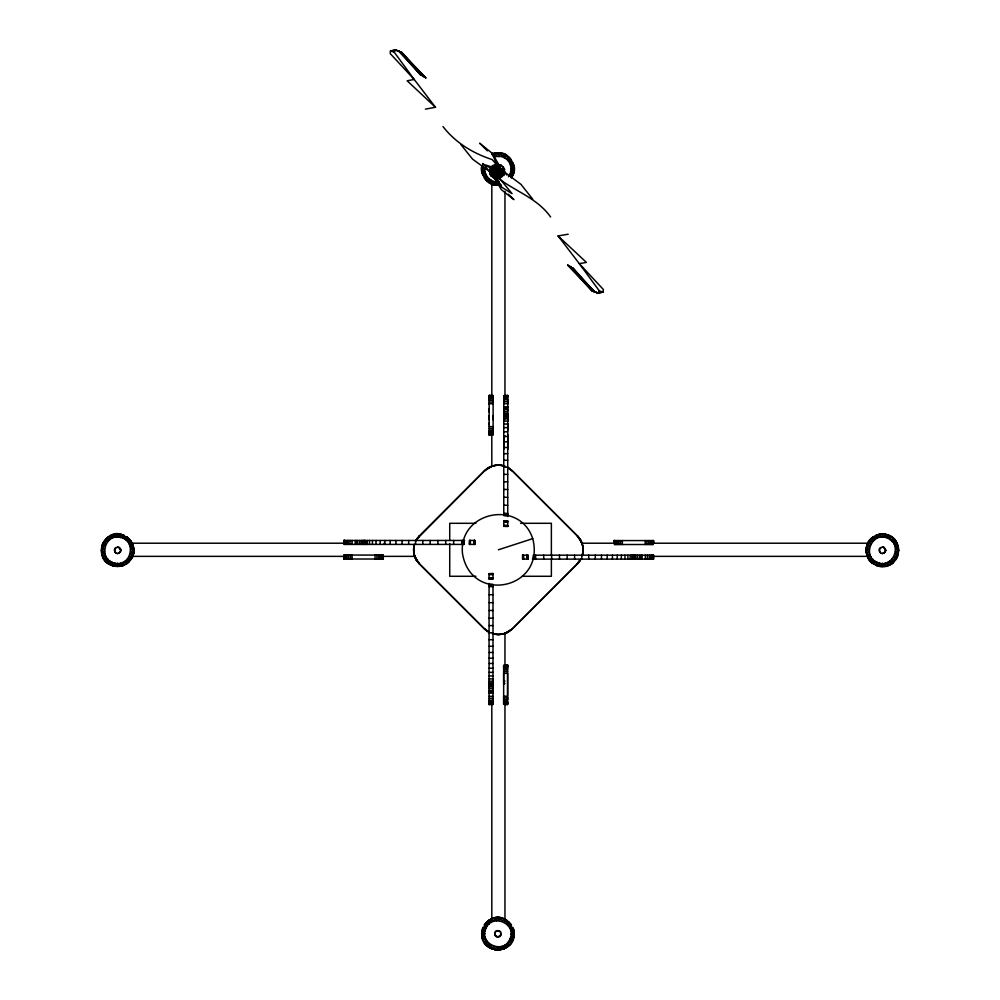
<?xml version="1.0" encoding="UTF-8"?>
<svg xmlns="http://www.w3.org/2000/svg" width="1000" height="1000" viewBox="0 0 1000 1000"><rect width="100%" height="100%" fill="white"/><g stroke="black" fill="none" stroke-linecap="round" stroke-linejoin="round"><path stroke-width="1.5" d="M132.55 556.512L130.1 554.375L133.5 553.45L133.812 550.262L130.675 548.95L133.488 547.112C133.988 551.188 133.963 561.562 127.362 559.1L129.1 561.763L125.288 560.95L126.625 563.8L132.587 556.487L128.963 556.9L131.1 559.288L126.575 563.75L122.938 562.312L123.837 565.288C82.425 572.75 107.775 509.288 132.55 544.075L130.113 546.275C138.625 547.487 131.5 561.188 126.625 563.8C120.388 568 111.4 567.15 106.112 561.763C96.988 553.312 102.112 536.3 114.425 534.375L117.6 537.15L117.6 534.087L123.837 535.3L120.388 537.45C103.963 533.125 98.188 560.262 114.862 563.138C131.225 567.375 137.037 540.325 120.388 537.45L120.787 534.375L123.837 535.3M343.85 559.012L343.9 555.062L343.837 559.012L383.338 559.012L383 555.062L344.162 555.062L344.175 559.012L343.925 556.388M352.137 559.012L352.137 555.062M359.7 544.4L359.7 540.462M383.188 555.062L383.188 559.012L382.65 555.062M383.3 559.012L383.25 556.388M384.925 544.4L384.925 540.462M437.875 544.4L437.875 540.462M462.975 544.4L462.975 540.462M463.587 544.4L463.612 540.462M469.888 544.4L469.888 540.462M474.225 544.4L474.225 540.462M474.875 540.462L474.875 544.4L469.375 544.4L469.412 540.462L474.875 540.462L474.762 544.4L474.625 540.462M489.062 584.763L493 584.562M493.113 434.787L489.162 434.85L489.162 432.125M489.162 399.225L489.162 395.438L493.113 395.45M489.162 434.787L491.8 434.613L489.162 434.6L491.8 434.85L491.812 466.275L484.412 470.938L416.737 539.237M493.113 434.613L493.113 395.763L489.162 395.525L489.162 397.863M493 684.375L489.062 684.3M503.663 704.212L503.663 673.337L507.612 673.337L507.612 696.237L503.663 696.237L503.663 704.212L507.612 704.45L507.612 702.113M507.612 665.375L503.663 665.375L503.663 668.363L507.612 668.363L507.612 665.037L504.988 665.125M503.775 526.225L507.725 526.362L503.775 526.362L503.775 520.975M507.725 395.675L503.775 395.688L503.775 514.263L507.725 514.263L507.725 396.1M507.612 699.225L507.612 697.562M507.725 526.475L507.725 520.975M503.775 514.138L503.775 515.55L507.725 515.55L503.775 515.188M522.75 559.125L522.75 555.175M527.025 559.125L527.025 555.175M533.562 559.125L533.562 555.175M882.4 534.087L879.212 534.375L879.638 537.413L876.162 535.3L879.212 534.375L882.4 537.15L882.4 534.087C908.037 534.35 899.85 574.763 876.162 565.288L877.1 562.288C861.325 556.087 872.55 530.688 887.75 538.3C903.45 544.513 892.225 569.812 877.1 562.288L873.375 563.8C865.088 558.488 863.8 545.65 870.9 538.825C874.725 535.112 880.325 533.362 885.562 534.412C888.213 534.712 898.713 539.725 890.15 539.688L891.425 536.788M383 559.012L383.013 556.388M614.375 540.575L614.038 543.2L614.038 540.575L653.538 540.575L653.525 543.2L653.2 540.575L653.213 544.513L614.362 544.513L614.375 540.575L614.125 543.2M493.237 168.4L495.5 168.863C493.3 170.525 496.675 173.2 492.5 173.762L491.512 171.988L496.737 172.95C501.675 171.3 493.237 174.2 493.288 176.725L489.762 172.675L500.975 165.263C506.95 167.963 504.913 177.125 498.85 178.175C494.35 180.338 484.625 172.275 494.15 171.462L495.262 169.8L494.15 171.612L495.938 178.337C501.525 179.775 497.2 173.925 494.65 173.263L489.762 173.463L491.025 175.85L495.938 178.337M484.45 628.8L489.438 632.425L484.45 628.8L419.375 563.737C414.462 558.862 412.512 551.362 414.275 544.688C412.587 551.425 414.375 558.95 419.35 563.888L484.412 628.962L489.412 632.587L484.412 628.962M653.213 543.2L653.45 540.575L653.45 543.2M501.037 184.9L494.738 184.9L493.8 181.5L491.7 183.988L486.425 180.413L484.425 177.975L485.875 174.35L482.887 175.238L481.962 165.825L484.738 169C484.613 176.537 491.75 182.975 499.225 182.075C494.25 192.675 477.713 173.837 482.013 165.837M491.7 154.025L493.812 156.525L501.95 156.512L504.1 154.062L511.388 159.975L509.913 163.625C516.075 159.262 515.975 178.988 509.888 174.363L511.35 177.975C518.737 167.938 510.288 152.262 497.863 152.8C478.612 156.1 512.587 148.238 506.688 159.213C511.637 163.525 512.388 171.513 508.488 176.762M481.675 933.8L482.887 927.562L485.887 928.5C492.1 912.725 517.487 923.95 509.888 939.15C503.663 954.85 478.375 943.625 485.887 928.5L484.387 924.775C505.1 899.5 531.538 946.025 497.912 950C464.513 946.325 490.262 899.338 511.388 924.775L509.913 928.413C516.188 925.088 513.95 936.988 512.888 940.025L509.888 939.15C514.012 941.737 507.762 949.225 508.488 941.55L511.35 942.763L506.875 947.3L506.662 943.575L509.35 945.2L504.075 948.775L497.863 950L504.075 948.775L506.912 947.225L504.425 945.2L504.1 948.737L501.912 946.3L501.075 949.675L499.225 946.875L497.912 950L491.662 948.737L484.425 942.763L485.875 939.137L482.887 940.025L481.675 933.8L484.738 933.8L481.962 930.612L482.887 927.562L485.05 931.062L482.013 930.625M491.7 918.812L491.3 922.463L488.888 920.3L484.425 924.825L487.275 926.112L486.413 922.3L489.087 924.087L488.888 920.3L491.7 918.812L493.812 921.312L494.738 917.9L497.912 917.588L501.075 917.913L501.95 921.3L504.1 918.85L511.35 924.825L508.55 926.05L509.363 922.3L506.688 924L506.912 920.375L504.438 922.4L504.075 918.812M888.55 535.337L885.562 534.412L885.175 537.45L888.625 535.3L887.75 538.3L891.363 536.838L895.9 541.3L892.175 541.525L893.8 538.837L897.375 544.1L898.288 547.137M503.2 166.975L502.8 169.788L504.5 169.312L499.325 169.013L497.137 167.9L495.2 164.575C491.138 165.438 488.625 169.613 489.775 173.612L498.638 173.675L501.475 177.062L489.6 171.062L494.15 171.612L495.262 169.8M114.438 566.175L114.862 563.138L111.375 565.288L114.438 566.175L117.6 563.438L120.787 566.213L123.837 565.288L120.388 563.138L120.787 566.213M879.225 566.175L879.663 563.138C868.925 568.425 892.975 566.862 893.888 561.763L892.15 559.1L895.9 559.288L891.363 563.75L887.738 562.312L888.625 565.288L885.562 566.175L882.4 563.438L879.212 566.213C871.85 564.738 866.188 557.825 866.188 550.325C866.538 546.213 868.45 536.163 874.65 539.625C872.087 530.288 859.875 555.363 869.912 554.362C863.325 555.487 874.312 568.55 874.7 560.913L870.9 561.763L872.688 559.1L868.9 559.288L871.062 556.888L867.412 556.487M493.288 176.725L496.238 173.612L497.137 167.9L494.688 168.463L490.55 167.65L493.413 170.375L494.05 172.5L493.288 176.725L496.1 177.562L499.062 177.413L503.7 174.338L499.963 171.137L499.325 169.013L500.975 165.263L495.2 164.575L494.688 168.463L493.413 170.375L499.963 171.137L504.5 169.312M497.125 167.175L494.263 167.675L493.963 169.537L482.612 164.125L492.812 167.225M582.5 553.737C584.3 547.4 581.925 540.462 577.4 535.85L512.337 470.775L507.337 467.15L512.3 470.938L577.375 536C582.288 540.887 584.312 548.575 582.337 555.2M614.125 540.575L614.188 543.2L614.725 540.575M496.425 176.062L496.1 177.562L498.675 175.938L499.062 177.413L496.238 173.612L494.05 172.5L489.762 172.675L491.65 173.637M413.888 546.475L414.45 544.3M500.725 935.462L500.688 932.1L497.887 930.512L495.087 932.1L495.087 935.5L497.887 937.087L500.725 935.462L497.825 937.05L496.213 936.575L494.6 933.8M123.763 535.337L122.963 538.3L126.625 536.788M493.812 156.525L494.738 153.112L497.912 152.8L501.075 153.125L501.95 156.512L506.688 159.213L509.35 157.6L506.912 155.575L504.438 157.613L504.1 154.062M494.188 175.062L494.487 170.375L495.5 168.863M114.75 548.75L114.312 550.3L115.9 553.088L117.6 553.575L120.4 552L120.887 550.3L119.275 547.463L117.6 547.013L114.75 548.75L115.9 547.5M879.538 548.75L879.112 550.3L880.7 553.088L882.4 553.575L885.188 552L885.688 550.3L884.062 547.463L882.4 547.013L879.538 548.75L880.7 547.5M114.812 548.587L114.812 552M494.6 169L496.213 171.775L499.5 171.838L497.887 172.288L495.087 170.712L494.6 169L496.337 166.15M500.688 170.712L501.175 169L499.438 171.863L497.887 172.288L495.087 170.712M501.175 933.8L499.5 936.625L497.825 937.05L495.087 935.5M879.6 548.587L879.6 552M513.763 172.175L512.85 175.162L510.725 171.788L513.8 172.188L511.037 169L513.8 165.825L512.85 162.85L510.763 166.25L513.763 165.837M513.763 936.963L512.888 940.025L510.725 936.575L513.8 936.975L511.037 933.8L513.8 930.612L512.85 927.638L510.763 931.038L513.763 930.625M111.45 565.25L112.3 562.288L108.575 563.8L106.112 561.763L102.662 556.512L105.125 554.362L101.713 553.45C101.263 549.4 101.15 539.1 107.812 541.5L106.112 538.825L104.175 541.275L106.213 543.737L102.662 544.075L105.113 546.237L101.725 547.112L104.525 548.938L101.4 550.262L104.55 551.7L101.713 553.45M581.975 555.812C584.65 549 582.238 541.087 577.4 535.85M495.875 178.125L493.175 177.5C496.037 173.725 494.3 170.3 490.538 168.512M493.175 177.5L494.65 173.263L490.988 175.675L494.675 173.438L494.15 171.462M489.6 171.062L492.488 166.75M126.575 536.838L125.363 539.688L129.1 538.825L126.575 536.838L131.1 541.3L133.5 547.137L132.55 544.075L129 543.763L131.025 541.275L132.55 544.075M108.637 563.75L109.913 560.913L106.112 561.763L107.9 559.1L104.1 559.288L106.275 556.888L102.662 556.512M481.675 169L484.738 169L481.962 172.188L482.925 175.162M484.738 933.8L481.962 936.975L482.925 939.95M579.325 561.613L580.9 559.087L577.375 563.888L512.3 628.962L504.963 633.6L512.337 628.8L577.4 563.737L581.025 558.75L577.4 563.737M417.463 538.075L415.913 540.538L419.375 535.85L484.45 470.775C489.7 465.487 497.95 463.65 504.963 466.138L498.387 465L491.812 466.138L487.75 468.125M498.638 173.675L496.55 174.363L498.7 173.875L499.75 172.013L502.788 172.362M497.987 166.075L500.125 166.713L500.975 165.263M494.738 949.688L496.475 946.85L497.912 950L494.7 949.675L493.8 946.287L491.7 948.775L488.888 947.3L491.275 945.15L491.7 948.775M482.887 175.238L485.05 171.788L482.013 172.175M482.887 940.025L485.05 936.575L482.013 936.963M501.075 153.125L499.237 155.938L497.912 152.8L496.488 155.95L494.738 153.112M501.075 917.913L499.237 920.725L497.912 917.588L496.488 920.738L494.738 917.9M558.075 235.938L586.4 262.387L579.338 263.675L599.362 290.925L597.925 293.087L591.737 290.625L567.712 265.1L570.35 266.537L594.388 291.663L597.925 293.087L603.1 292.087L603.375 289.513L579.338 263.675L558.075 235.938L568.175 234.225M499.062 177.413L498.688 173.05L499.963 171.137M503.413 175.162L498.7 173.875L499.75 172.013L502.15 173.975M435.487 107.287L407.163 80.8L414.212 79.45L394.188 52.138L395.637 50L401.812 52.488L425.85 77.938L423.212 76.537L399.175 51.425L395.637 50L390.45 50.963L390.175 53.537L414.212 79.45L435.487 107.287L425.4 109.113M415.725 541L419.35 536M416.25 539.925L419.375 535.85M577.375 563.888L580.5 559.812M882.4 553.575L885.163 551.962L885.688 550.3L884.1 547.5L882.4 547.013M884.1 553.088L885.688 550.3L884.1 547.5M495.087 932.1L496.337 930.938M897.375 544.1L893.8 543.763L895.825 541.275L897.337 544.075L894.9 546.275L898.275 547.112C899.325 552.312 897.175 564.275 890.075 560.95L891.425 563.8M117.6 537.15L120.775 534.412M882.4 537.15L885.562 534.412M484.412 470.938C489.575 465.913 497.562 463.537 504.412 466.2M512.337 628.8C507.287 633.663 499.738 635.9 492.975 633.737M512.3 628.962L507.3 632.587L504.387 633.538M500.487 171.75L502.188 173.612L504.675 171.9M494.05 172.5L499.325 169.013M866.5 553.45L869.338 551.7L866.188 550.262L869.325 548.938L866.513 547.112L869.9 546.237L867.45 544.075L871 543.737L868.975 541.275L872.6 541.5L870.987 538.837L873.425 536.838L877.013 538.263L876.237 535.337L879.225 534.412M496.325 175.3L502.762 172.05M487.738 468.275L491.812 466.275M509.025 631.462C504.087 634.3 497.788 635.538 492.375 633.375M491.512 171.988L494.487 170.375L492.413 170.15M500.688 170.475L502.688 169.438L500.35 169.35M499.75 172.013C508.8 173.137 499.975 163.962 504.188 170.212L500.375 170.425M498.387 549.788L532.725 538.638C545.825 589 471.012 604.9 462.488 553.562C458.137 511.812 519.712 498.725 532.725 538.638M108.637 536.838L109.862 539.625L106.2 538.837L108.575 536.788L112.225 538.263L111.45 535.337L117.6 534.087M117.6 553.575L119.3 553.088M496.188 931L499.588 931M496.238 173.612L498.688 173.05L503.7 174.338L502.188 173.612M498.7 173.875L504.363 172.75L499.812 172.213M489.762 172.675L491.613 172.35L492.525 165.712L495.737 166.188L495.2 164.575L497.062 165.575M494.263 167.675L496.812 167.262M500.337 170.25L504.125 170.012M511.037 169L514.1 169M505.087 395.475L507.725 395.45M503.775 395.95L507.725 395.95M489.162 396.475L493.113 396.475M489.162 397.5L493.113 397.5M503.775 397.45L507.725 397.45M507.725 398.975L503.775 398.975L503.775 399.725L507.725 399.725L507.725 404.162M489.162 400.35L493.113 400.35M507.725 401.625L503.775 401.625L503.775 403.65L507.725 403.65M489.162 403.738L493.113 403.738M503.775 413.038L507.725 413.038L507.725 413.85L503.775 413.85M507.725 414.988L503.775 414.988L503.775 417.887M503.775 415.688L507.725 415.688M503.775 415.887L507.725 415.9M503.775 416.175L507.725 416.175M503.775 416.4L505.087 416.4M503.775 417.15L507.725 417.15M503.775 418.787L507.725 418.787M503.775 418.888L505.087 418.888M503.775 421.087L507.725 421.087M503.775 424.038L507.725 424.038M503.775 427.612L507.725 427.612M489.162 428.462L493.113 428.462L493.113 426.637L489.162 426.637L489.162 402.125L493.113 402.125L493.113 398.762L489.162 398.762L489.162 402.688M489.162 430.15L493.113 430.15L493.113 434.6L489.162 434.6M489.162 431.613L493.113 431.613M503.775 431.788L507.725 431.788M489.162 432.962L493.113 432.962M489.162 434L493.113 434M491.8 434.9L489.162 434.938L489.162 426.112M505.087 435.825L503.775 435.825L503.775 440.925M503.775 436.525L507.725 436.525M503.775 441.8L507.725 441.8M503.775 447.5L507.725 447.5M503.775 453.688L507.725 453.688M503.775 460.262L507.725 460.262M503.775 467.175L507.725 467.175M503.775 474.375L507.725 474.375M503.775 481.825L507.725 481.825M503.775 489.475L507.725 489.475M503.775 497.3L507.725 497.3M503.775 505.25L507.725 505.25M503.775 513.375L507.725 513.375M503.775 514.575L507.725 514.575M503.775 514.913L507.725 514.913M503.775 515.413L507.725 515.413M503.775 521.112L507.725 521.112M503.775 521.3L507.725 521.25M503.775 521.487L507.725 521.487M503.775 521.712L507.725 521.712M503.775 521.95L507.725 521.95M475.913 523.3L449.725 523.3L449.725 540.438M520.575 523.3L551.375 523.3L551.375 556.025M503.775 525.487L507.725 525.487M503.775 525.588L507.725 525.588M503.775 525.825L507.725 525.825M503.775 526.05L507.725 526.05M343.725 540.462L464.538 540.462M132.125 543.212L344.487 543.212M580.062 539.15L582.05 543.212L614.837 543.212M652.312 543.212L867.775 543.212M522.5 555.175L528.013 555.175M132.113 556.362L344.475 556.362M381.863 556.362L414.738 556.362L416.65 560.525M652.312 556.362L867.775 556.362M528.013 559.125L522.5 559.125L522.612 555.175M532.4 559.125L653.65 559.125L653.637 555.175M493 573.625L489.062 573.75L493 573.513L493 579.012L489.062 578.875M489.062 573.925L493 573.925M489.062 574.15L493 574.15M489.062 574.388L493 574.388M489.062 574.487L493 574.487M475.913 576.287L449.725 576.287L449.725 543.562M522.112 576.287L551.375 576.287L551.375 559.138M489.062 578.025L493 578.025M489.062 578.263L493 578.263M489.062 578.488L493 578.488M489.062 578.675L493 578.725M489.062 584.438L493 584.438L493 704.3L489.062 704.3M489.062 584.788L493 584.763M489.062 585.062L493 585.062M489.062 585.4L493 585.4M489.062 585.712L493 585.712M489.062 586.6L493 586.6M489.062 594.725L493 594.725M489.062 602.688L493 602.688M489.062 610.5L493 610.5M489.062 618.15L493 618.15M489.062 625.6L493 625.6M489.062 632.8L493 632.8M489.062 639.712L493 639.712M489.062 646.287L493 646.287M489.062 652.475L493 652.475M489.062 658.175L493 658.175M489.062 663.45L493 663.45M503.663 665.975L507.612 665.975M503.663 667.013L507.612 667.013M489.062 668.2L493 668.2M503.663 669.825L507.612 669.825M503.663 671.525L507.612 671.525M489.062 672.362L493 672.362M489.062 675.938L493 675.938M489.062 678.888L493 678.888M503.663 681.062L504.988 681.062M489.062 681.188L493 681.188M489.062 682.825L493 682.825M503.663 683.512L504.988 683.512M489.062 683.8L493 683.8M489.062 684.087L493 684.087M489.062 684.987L493 684.987M489.062 686.125L493 686.125M489.062 686.938L493 686.938M489.062 688.675L493 688.675M489.062 690.7L493 690.7M489.062 692.05L493 692.05M489.062 693.125L493 693.125M489.062 696.325L493 696.325M503.663 697.85L507.612 697.85M489.062 698.35L493 698.35M503.663 699.625L507.612 699.625M489.062 700.263L493 700.263M489.062 701L493 701M503.663 701.225L507.612 701.225M489.062 702.525L493 702.525M503.663 702.475L507.612 702.475M503.663 703.5L507.612 703.5M489.062 703.675L493 703.675M489.062 704.025L493 704.025M489.062 704.513L493 704.525M504.988 704.45L507.612 704.525L507.612 665.037M511.037 933.8L514.1 933.8M489.162 395.525L491.8 395.763M500.725 171.137L502.825 171.4M491.062 175.012L494.288 175.413M493.137 633.675L498.387 634.575L504.963 633.45L504.963 666.237M498.675 172.512L502.088 173.25M117.6 547.013L120.463 548.75L120.862 550.35L119.225 553.112L120.887 550.3L119.275 547.463M599.362 290.925L603.1 292.087L597.925 293.087L591.737 290.625L570.35 266.537L592.987 291.125L594.388 291.663L572.737 267.812L592.987 291.125M394.188 52.138L390.45 50.963L395.637 50L401.812 52.488L423.212 76.537L400.575 51.975L399.175 51.425L420.825 75.263L400.575 51.975M496.238 176.65C513.75 190.863 536.862 197.55 550.6 216.962M591.737 290.625L594.388 291.663L567.712 265.1M495 172.075L496.737 172.8L498.575 175.575M500.375 170.888L503 172M111.375 535.3L114.85 537.413L114.438 534.412M490.55 167.65L492.1 168.175M509.012 468.288L507.312 467.312L512.3 470.938M442.987 126.575C455.55 142.738 472.962 153.325 492.2 159.588L497.65 165.875M133.5 553.45L130.662 551.712L133.812 550.262L133.488 547.112M501.55 187.113L494.825 176.1L493.837 177L501.55 187.113L512.075 193.675L499.05 177.763L499.425 173.487L504 175.475L503.875 171.575L521 184.4L532.7 199.163M888.625 565.288L885.175 563.138L885.575 566.213M493.113 177.3L489.762 173.463M499.438 930.938L500.688 932.1M508.387 194.25L513.925 199.625L501.312 189.65L493.837 177L501.05 186.488M487.375 150.838L479.625 143.175L492.238 153.35L499.55 165.975M399.175 51.425L425.85 77.938M499.588 166.213L500.688 167.3M879.538 551.838L880.7 553.088M114.75 551.838L115.9 553.088M489.588 170.1L491.613 172.35M496.688 170.775L498.688 173.05M493.413 167.812L495.262 169.938L495.1 165.5M498.162 164.412L500.125 166.713M503.875 171.575L506.775 175.037M482.863 163.475L489.525 171.5L472.587 159.162L460.9 144.575M577.375 536L581.962 543.225M414.738 556.362L419.375 563.737M419.35 563.888L415.725 558.888L414.775 555.975M579.263 538.188L580.788 540.6M415.913 559.038L417.463 561.5M495.3 175.9L501.337 186.275M502.912 167.787L504.188 170.212M497.925 165.562L492.238 153.35L496.925 164.325M580.5 540.087L581.987 543.663M416.25 559.65L414.275 554.888L413.6 549.788M492.9 167.963L494.15 171.612M614.188 540.575L614.188 543.2M882.4 563.438L882.4 566.5M653.413 559.125L653.288 555.175L533.425 555.175L533.387 559.125M653.025 555.175L653.025 559.125M652.675 555.175L652.675 559.125M652.5 540.575L652.5 544.513M651.475 540.575L651.475 544.513M651.525 555.175L651.525 559.125M650.212 540.575L650.212 544.513M650 555.175L650 559.125M649.25 555.175L649.25 559.125M648.625 540.575L648.625 544.513M647.35 555.175L647.35 559.125M646.85 540.575L646.85 544.513M645.238 540.575L645.238 544.513M645.325 555.175L645.325 559.125M642.125 555.175L642.125 559.125M641.05 555.175L641.05 559.125M639.7 555.175L639.7 559.125M637.675 555.175L637.675 559.125M635.938 555.175L635.938 559.125M635.125 555.175L635.125 559.125M633.987 555.175L633.987 559.125M633.288 555.175L633.288 559.125M633.088 555.175L633.088 559.125M632.8 555.175L632.8 559.125M631.825 555.175L631.825 559.125M630.188 555.175L630.188 559.125M627.888 555.175L627.888 559.125M624.938 555.175L624.938 559.125M622.337 540.575L622.337 544.513M621.362 555.175L621.362 559.125M620.513 540.575L620.513 544.513M618.825 540.575L618.825 544.513M617.362 540.575L617.362 544.513M617.188 555.175L617.188 559.125M616.013 540.575L616.013 544.513M614.975 540.575L614.975 544.513M612.45 555.175L612.45 559.125M607.175 555.175L607.175 559.125M601.475 555.175L601.475 559.125M595.288 555.175L595.288 559.125M588.713 555.175L588.713 559.125M581.8 555.175L581.8 559.125M574.6 555.175L574.6 559.125M567.15 555.175L567.15 559.125M559.5 555.175L559.5 559.125M551.675 555.175L551.675 559.125M543.725 555.175L543.725 559.125M535.6 555.175L535.6 559.125M534.712 555.175L534.712 559.125M534.4 555.175L534.4 559.125M534.062 555.175L534.062 559.125M533.787 555.175L533.763 559.125M527.863 555.175L527.863 559.125M527.675 555.175L527.725 559.125M527.487 555.175L527.487 559.125M527.263 555.175L527.263 559.125M523.15 555.175L523.15 559.125M522.925 555.175L522.925 559.125M507.725 395.325L507.725 396.3L503.775 395.688M507.725 414.6L507.725 417.638M507.725 417.887L507.725 421.45M507.725 423.5L507.725 426.925M507.725 427.163L507.725 430.425M507.725 434.375L507.725 435.887M507.725 436.25L507.725 449.312M507.725 514.138L507.725 516.575M504.963 191.337L504.963 396M504.963 703.713L504.963 920.75M503.775 418.4L503.775 419.75M503.775 441.188L503.775 449.312M503.663 665.362L503.663 684.375M493.113 415.6L493.113 416.3M493.113 416.737L493.113 419.787M491.812 183.525L491.812 395.988M491.812 703.713L491.812 919.188M489.162 403.125L489.162 404.263M489.162 408.55L489.162 411.987M489.162 415.6L489.162 419.787M489.162 422.875L489.162 424.425M489.062 573.513L489.062 579.012M489.062 583.4L489.062 704.65M474.45 540.462L474.45 544.4M473.888 540.462L473.988 544.4M470.35 540.462L470.35 544.4M470.112 540.462L470.112 544.4M469.7 540.462L469.513 544.4M463.95 540.462L463.95 544.4L344.087 544.4L344.087 540.462M463.812 540.462L463.812 544.4M463.312 540.462L463.312 544.4M462.663 540.462L462.663 544.4M461.775 540.462L461.775 544.4M453.65 540.462L453.65 544.4M445.7 540.462L445.7 544.4M430.225 540.462L430.225 544.4M422.775 540.462L422.775 544.4M415.575 540.462L415.575 544.4M408.663 540.462L408.663 544.4M402.088 540.462L402.088 544.4M395.9 540.462L395.9 544.4M390.2 540.462L390.2 544.4M384.225 543.088L384.225 544.4M382.4 555.062L382.4 559.012M381.362 555.062L381.362 559.012M380.188 540.462L380.188 544.4M380.012 555.062L380.012 559.012M378.55 555.062L378.55 559.012M376.863 555.062L376.863 559.012M376.012 540.462L376.012 544.4M375.037 555.062L375.037 559.012M372.438 540.462L372.438 544.4M369.487 540.462L369.487 544.4M367.287 543.088L367.287 544.4M367.188 540.462L367.188 544.4M365.55 540.462L365.55 544.4M364.8 543.088L364.8 544.4M364.575 540.462L364.575 544.4M364.288 540.462L364.3 544.4M364.087 540.462L364.087 544.4M363.387 540.462L363.387 544.4M362.25 540.462L362.25 544.4M361.438 540.462L361.438 544.4M357.688 540.462L357.688 544.4M356.325 540.462L356.325 544.4M355.25 540.462L355.25 544.4M352.05 540.462L352.05 544.4M350.525 555.062L350.525 559.012M350.025 540.462L350.025 544.4M348.75 555.062L348.75 559.012M348.125 540.462L348.125 544.4M347.375 540.462L347.375 544.4M347.163 555.062L347.163 559.012M345.85 540.462L345.85 544.4M345.9 555.062L345.9 559.012M344.875 555.062L344.875 559.012M344.7 540.462L344.7 544.4M344.35 540.462L344.35 544.4M344.312 555.062L344.312 559.012M344.188 540.462L344.188 543.088M343.875 540.462L343.85 543.088M117.6 563.438L117.6 566.5M489.075 178.762L488.888 182.512L497.912 185.212L496.475 182.062L494.738 184.9L491.7 183.988L491.275 180.362L488.888 182.512L484.425 177.975L487.225 176.688L486.413 180.5L489.075 178.762M489.075 943.55L488.888 947.3L486.413 945.288L489.075 943.55M898.6 550.325L897.337 556.512L895.825 559.312L893.75 556.9L897.375 556.487L894.887 554.375L898.288 553.45L895.45 551.712L898.6 550.262L898.275 547.112L895.475 548.95L898.6 550.262M487.225 941.475L486.413 945.288L484.425 942.763L487.225 941.475M509.35 157.6L508.55 161.262L511.35 160.037L509.35 157.6M129.012 538.837L127.387 541.525L131.025 541.275L129.012 538.837M507.725 406.85L503.775 406.85L503.775 407.925L507.725 407.925L507.725 406.85M507.725 409.288L503.775 409.288L503.775 411.3L507.725 411.3L507.725 409.288M523.488 559.125L523.488 555.175L523.387 559.125"/></g></svg>
